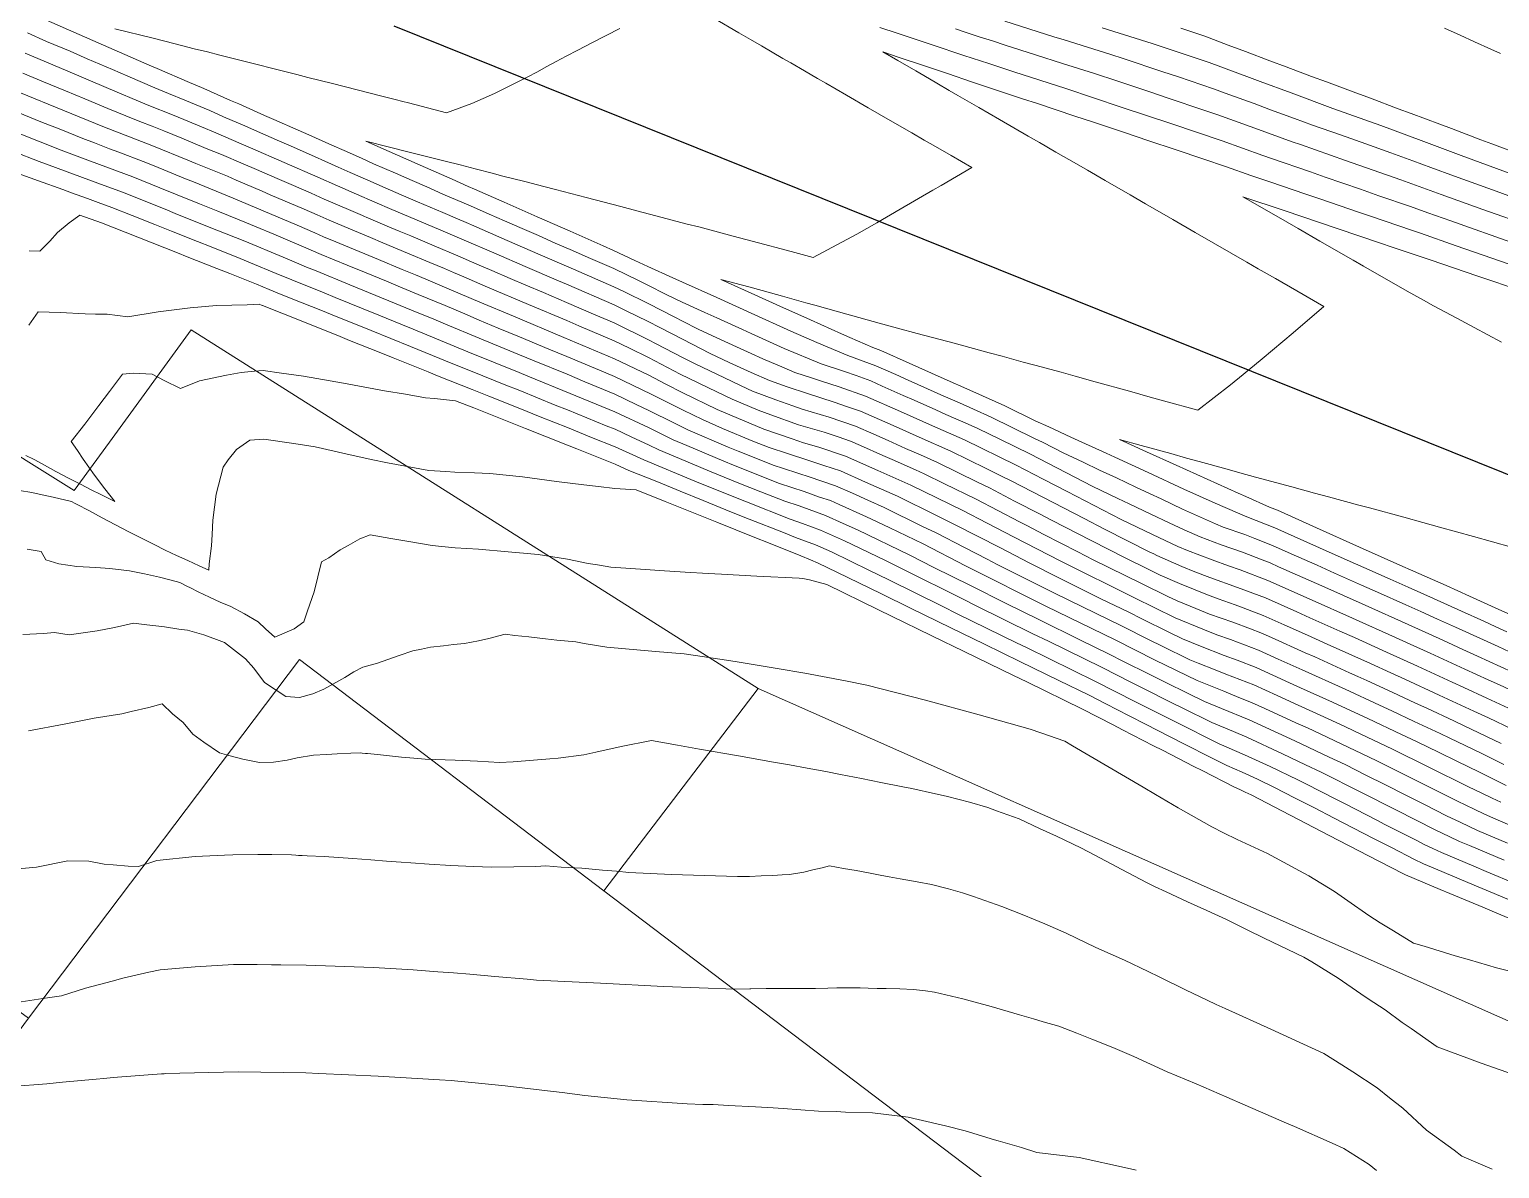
# Model space of a CAD drawing. Header units: inches. Extents: x 11351264 to 11356330, y 6702313 to 6706468.
# Drawn here: x 11353953.2 to 11354305.8, y 6705970.9 to 6706244.1 of the extents above; entities that cross this region are included whole.
import ezdxf

# ---------------------------------------------------------------- set-up
doc = ezdxf.new("R2010")
doc.units = ezdxf.units.IN
doc.header["$MEASUREMENT"] = 0
doc.layers.add('Shumate_Contours_clip1', color=7, linetype='Continuous', lineweight=0)
doc.layers.add('Shumate_Parcels_clip1', color=7, linetype='Continuous', lineweight=0)
doc.layers.add('Shumate_Streets_clip1', color=7, linetype='Continuous')

msp = doc.modelspace()

# ---------------------------------------------------------------- linework, layer by layer
at = {"layer": 'Shumate_Contours_clip1'}
for points, elevation in [([(11353953.37, 6706248.05), (11353962.63, 6706243.97), (11353972.27, 6706239.74), (11353981.93, 6706235.52), (11353983.85, 6706234.71), (11353991.6, 6706231.31), (11353992.97, 6706230.76), (11353995.06, 6706229.9), (11354001.48, 6706227.04), (11354003.44, 6706226.19), (11354009.57, 6706223.46), (11354011.82, 6706222.48), (11354017.67, 6706219.89), (11354020.2, 6706218.79), (11354025.76, 6706216.32), (11354028.68, 6706215.02), (11354032.87, 6706213.16), (11354035.78, 6706211.87), (11354041.02, 6706209.57), (11354045.04, 6706207.81), (11354048.53, 6706206.29), (11354052.39, 6706204.6), (11354058.97, 6706201.76), (11354063.45, 6706199.78), (11354067.13, 6706198.18), (11354071.38, 6706196.31), (11354075.29, 6706194.61), (11354079.31, 6706192.84), (11354083.46, 6706191.04), (11354087.24, 6706189.37), (11354093.36, 6706186.72), (11354099.46, 6706183.78), (11354101.56, 6706182.75), (11354105.91, 6706180.5), (11354109.79, 6706178.69), (11354115.18, 6706176.18), (11354118.04, 6706174.9), (11354124.22, 6706172.1), (11354126.29, 6706171.16), (11354134.19, 6706167.55), (11354143.13, 6706163.85), (11354148.66, 6706162.06), (11354151.45, 6706161.08), (11354154.96, 6706159.78), (11354157.73, 6706158.55), (11354162.76, 6706156.31), (11354165.36, 6706155.15), (11354170.56, 6706152.85), (11354173.01, 6706151.76), (11354178.37, 6706149.39), (11354180.66, 6706148.37), (11354186.07, 6706145.71), (11354193.09, 6706142.26), (11354204.1, 6706136.62), (11354208.07, 6706134.56), (11354214.22, 6706131.62), (11354216.91, 6706130.31), (11354222.17, 6706127.81), (11354226.52, 6706125.74), (11354230.11, 6706124.04), (11354233.98, 6706122.37), (11354239.01, 6706120.5), (11354244.1, 6706118.69), (11354248.85, 6706116.88), (11354250.78, 6706116.13), (11354252.79, 6706115.23), (11354263.14, 6706110.61), (11354273.51, 6706106), (11354283.86, 6706101.38), (11354292.17, 6706097.58), (11354296.97, 6706095.42), (11354300.5, 6706093.8), (11354308.88, 6706089.98)], 1398), ([(11354117.36, 6706246.73), (11354123.34, 6706243.26), (11354126.14, 6706241.63), (11354128.75, 6706240.12), (11354133.92, 6706237.12), (11354135.8, 6706236.04), (11354139.09, 6706234.13), (11354142.23, 6706232.31), (11354144.19, 6706231.18), (11354149.15, 6706228.3), (11354154.38, 6706225.28), (11354159.61, 6706222.26), (11354164.84, 6706219.24), (11354167.81, 6706217.53), (11354169.98, 6706216.27), (11354174.26, 6706213.8), (11354179.22, 6706210.94), (11354171.84, 6706206.61), (11354169.89, 6706205.48), (11354162.01, 6706200.93), (11354156.43, 6706197.72), (11354151.61, 6706195), (11354144.64, 6706191.2), (11354141.21, 6706189.37), (11354136.78, 6706190.55), (11354134.73, 6706191.1), (11354128.08, 6706192.88), (11354122.02, 6706194.5), (11354119.39, 6706195.2), (11354113.72, 6706196.69), (11354110.97, 6706197.4), (11354103.45, 6706199.39), (11354098.86, 6706200.59), (11354095.09, 6706201.59), (11354086.75, 6706203.77), (11354079.39, 6706205.67), (11354076.61, 6706206.39), (11354072.04, 6706207.57), (11354066.47, 6706208.99), (11354064.53, 6706209.5), (11354060.1, 6706210.64), (11354056.5, 6706211.57), (11354052.96, 6706212.47), (11354049.43, 6706213.37), (11354045.9, 6706214.26), (11354043.69, 6706214.82), (11354039.61, 6706215.85), (11354033.9, 6706217.29), (11354039.51, 6706214.8), (11354043.51, 6706213.02), (11354046.92, 6706211.51), (11354050.75, 6706209.82), (11354054.59, 6706208.12), (11354058.43, 6706206.42), (11354059.99, 6706205.75), (11354067.08, 6706202.62), (11354074.98, 6706199.13), (11354082.9, 6706195.65), (11354090.81, 6706192.17), (11354093.32, 6706191.08), (11354098.37, 6706188.64), (11354101.55, 6706187.23), (11354107.5, 6706184.47), (11354109.8, 6706183.45), (11354118.05, 6706179.77), (11354126.3, 6706176.03), (11354135.81, 6706171.73), (11354142.09, 6706168.97), (11354149.48, 6706165.86), (11354156.18, 6706163.41), (11354160.96, 6706161.28), (11354163.98, 6706159.94), (11354168.6, 6706157.88), (11354171.78, 6706156.47), (11354176.24, 6706154.49), (11354179.58, 6706153.01), (11354183.88, 6706151.09), (11354194.07, 6706146.09), (11354196.32, 6706144.99), (11354201.12, 6706142.52), (11354205.94, 6706140.26), (11354209.86, 6706138.38), (11354213.88, 6706136.54), (11354218.53, 6706134.33), (11354221.82, 6706132.79), (11354224.62, 6706131.49), (11354229.76, 6706129.02), (11354231.91, 6706128.05), (11354237.68, 6706125.54), (11354239.52, 6706124.75), (11354244.67, 6706122.92), (11354247.06, 6706122.01), (11354251.34, 6706120.34), (11354255.81, 6706118.34), (11354261.99, 6706115.58), (11354266.16, 6706113.72), (11354272.64, 6706110.84), (11354276.53, 6706109.11), (11354283.28, 6706106.09), (11354286.88, 6706104.48), (11354290.91, 6706102.67), (11354295.21, 6706100.7), (11354302.76, 6706097.29), (11354305.41, 6706096.08), (11354309.53, 6706094.21)], 1396), ([(11353952.8, 6706243.22), (11353957.37, 6706241.2), (11353962.97, 6706238.83), (11353967.08, 6706237.02), (11353973.14, 6706234.45), (11353976.81, 6706232.83), (11353983.31, 6706230.09), (11353986.56, 6706228.66), (11353990.47, 6706227.08), (11353996.48, 6706224.6), (11353999.78, 6706223.13), (11354004.86, 6706220.93), (11354007.89, 6706219.58), (11354013.23, 6706217.26), (11354015.99, 6706216.03), (11354021.6, 6706213.59), (11354024.1, 6706212.48), (11354027.26, 6706211.07), (11354030.17, 6706209.77), (11354034.36, 6706207.93), (11354038.53, 6706206.11), (11354042.41, 6706204.44), (11354046.3, 6706202.76), (11354052.34, 6706200.18), (11354055.85, 6706198.67), (11354057.96, 6706197.76), (11354059.83, 6706196.94), (11354067.77, 6706193.48), (11354075.72, 6706190.03), (11354083.67, 6706186.58), (11354093.39, 6706182.36), (11354095.74, 6706181.23), (11354101.6, 6706178.38), (11354107.99, 6706175.07), (11354109.81, 6706174.13), (11354113.61, 6706172.18), (11354118.04, 6706170.12), (11354122.78, 6706167.97), (11354126.29, 6706166.39), (11354129.14, 6706165.09), (11354134.19, 6706162.9), (11354136.8, 6706161.83), (11354141.05, 6706160.42), (11354143.19, 6706159.76), (11354147.43, 6706158.39), (11354153.74, 6706156.15), (11354162.13, 6706152.42), (11354169.78, 6706149.04), (11354177.43, 6706145.65), (11354189.87, 6706139.54), (11354196.3, 6706136.24), (11354202.09, 6706133.26), (11354215.06, 6706126.55), (11354222.51, 6706122.94), (11354228.64, 6706120.07), (11354230.94, 6706119.08), (11354236.83, 6706116.87), (11354240.78, 6706115.44), (11354243.53, 6706114.47), (11354250.21, 6706111.93), (11354260.85, 6706107.17), (11354270.49, 6706102.9), (11354280.84, 6706098.27), (11354284.3, 6706096.68), (11354289.14, 6706094.47), (11354291.19, 6706093.54), (11354297.45, 6706090.66), (11354302.99, 6706088.14), (11354305.76, 6706086.87), (11354312.4, 6706083.8)], 1400), ([(11354094.8, 6706244.26), (11354088.06, 6706240.83), (11354084.73, 6706239.09), (11354081.92, 6706237.62), (11354079.51, 6706236.34), (11354077.34, 6706235.18), (11354074.9, 6706233.82), (11354072.78, 6706232.67), (11354068.62, 6706230.6), (11354064.76, 6706228.67), (11354059.32, 6706226.3), (11354053.24, 6706224.07), (11354044.16, 6706226.44), (11354042.79, 6706226.79), (11354040.91, 6706227.27), (11354037.72, 6706228.08), (11354031.82, 6706229.58), (11354025.92, 6706231.07), (11354020.03, 6706232.57), (11354017.36, 6706233.24), (11354012.54, 6706234.46), (11354006.86, 6706235.89), (11354002.72, 6706236.93), (11353998.86, 6706237.91), (11353995.92, 6706238.65), (11353992.78, 6706239.44), (11353988.15, 6706240.61), (11353982.88, 6706241.93), (11353973.69, 6706244.24)], 1398), ([(11354311.19, 6706192.13), (11354304.9, 6706194.35), (11354298.55, 6706196.53), (11354294.04, 6706198.16), (11354288.53, 6706200.1), (11354284.43, 6706201.58), (11354276.82, 6706204.2), (11354272.45, 6706205.74), (11354263.96, 6706208.66), (11354260.46, 6706209.89), (11354251.08, 6706213.1), (11354248.98, 6706213.87), (11354239.27, 6706217.32), (11354227.14, 6706221.4), (11354215.01, 6706225.46), (11354201.76, 6706229.88), (11354189.3, 6706233.88), (11354183.32, 6706235.86), (11354177.33, 6706237.84), (11354169.73, 6706240.38), (11354163.45, 6706242.45), (11354161.33, 6706243.16), (11354157.16, 6706244.52)], 1396), ([(11354313.22, 6706196.86), (11354301.74, 6706200.91), (11354291.75, 6706204.52), (11354282.06, 6706208.01), (11354268.85, 6706212.64), (11354258.04, 6706216.43), (11354256.02, 6706217.13), (11354247.95, 6706220.05), (11354245.92, 6706220.77), (11354238.23, 6706223.57), (11354235.11, 6706224.62), (11354226.09, 6706227.66), (11354221.9, 6706229.06), (11354213.97, 6706231.71), (11354208.64, 6706233.48), (11354200.95, 6706235.9), (11354194.48, 6706237.98), (11354187.22, 6706240.28), (11354184.16, 6706241.29), (11354181.25, 6706242.24), (11354177.88, 6706243.36), (11354175.27, 6706244.21)], 1398), ([(11354309.51, 6706203.62), (11354304.91, 6706205.25), (11354298.95, 6706207.45), (11354294.94, 6706208.89), (11354289.31, 6706210.98), (11354284.98, 6706212.54), (11354279.66, 6706214.5), (11354273.69, 6706216.59), (11354267.63, 6706218.77), (11354260.92, 6706221.13), (11354256.63, 6706222.71), (11354250.87, 6706224.8), (11354246.91, 6706226.27), (11354240.82, 6706228.49), (11354237.18, 6706229.84), (11354228.79, 6706232.67), (11354225.04, 6706233.93), (11354215.54, 6706237.09), (11354212.58, 6706238.01), (11354201.32, 6706241.56), (11354198.87, 6706242.32), (11354187.15, 6706246.04)], 1400), ([(11354308.07, 6706209.58), (11354296.59, 6706213.85), (11354286.93, 6706217.43), (11354277.26, 6706221), (11354265.81, 6706225.11), (11354255.8, 6706228.82), (11354248.38, 6706231.57), (11354245.79, 6706232.53), (11354236.13, 6706236.12), (11354222.45, 6706240.71), (11354210.5, 6706244.43)], 1402), ([(11354311.22, 6706213.88), (11354303.9, 6706216.65), (11354301.31, 6706217.61), (11354294.21, 6706220.29), (11354291.4, 6706221.33), (11354284.53, 6706223.93), (11354281.48, 6706225.05), (11354274.84, 6706227.56), (11354270.66, 6706229.06), (11354264.3, 6706231.46), (11354260.68, 6706232.8), (11354254.56, 6706235.11), (11354250.7, 6706236.54), (11354244.82, 6706238.76), (11354240.72, 6706240.28), (11354235.08, 6706242.41), (11354229.35, 6706244.33)], 1404), ([(11354292.54, 6706244.33), (11354296.28, 6706242.66), (11354299.76, 6706241.09), (11354303.69, 6706239.34), (11354306, 6706238.28)], 1404), ([(11353952.23, 6706238.38), (11353962.41, 6706234.07), (11353971.68, 6706230.14), (11353981.5, 6706226), (11353987.98, 6706223.4), (11353994.47, 6706220.72), (11353997.9, 6706219.3), (11354004, 6706216.65), (11354006.27, 6706215.67), (11354014.32, 6706212.17), (11354022.43, 6706208.64), (11354027.09, 6706206.56), (11354031.65, 6706204.55), (11354036.05, 6706202.66), (11354040.17, 6706200.9), (11354045.69, 6706198.57), (11354048.88, 6706197.22), (11354051.32, 6706196.17), (11354056.95, 6706193.77), (11354065.12, 6706190.24), (11354072.12, 6706187.2), (11354080.09, 6706183.77), (11354082.01, 6706182.96), (11354093.42, 6706178.03), (11354096.14, 6706176.68), (11354101.63, 6706174.01), (11354104.38, 6706172.59), (11354109.84, 6706169.78), (11354116.51, 6706166.35), (11354120.99, 6706164.21), (11354126.28, 6706161.82), (11354130.73, 6706159.9), (11354134.97, 6706158.33), (11354139.81, 6706156.73), (11354146.2, 6706154.72), (11354149.43, 6706153.58), (11354152.53, 6706152.55), (11354160.33, 6706149.08), (11354166.56, 6706146.32), (11354174.21, 6706142.94), (11354182.66, 6706138.77), (11354186.64, 6706136.82), (11354188.5, 6706135.87), (11354198.86, 6706130.53), (11354206.14, 6706126.76), (11354211.06, 6706124.23), (11354221.89, 6706118.73), (11354222.83, 6706118.28), (11354223.61, 6706117.91), (11354229.59, 6706115.3), (11354232.71, 6706113.99), (11354236.26, 6706112.66), (11354242.96, 6706110.24), (11354249.65, 6706107.75), (11354257.11, 6706104.42), (11354260.29, 6706102.98), (11354267.47, 6706099.79), (11354270.94, 6706098.23), (11354277.81, 6706095.16), (11354286.11, 6706091.35), (11354294.4, 6706087.53), (11354297.19, 6706086.26), (11354302.7, 6706083.72), (11354308.93, 6706080.85)], 1402), ([(11354308.03, 6706187.8), (11354295.35, 6706192.15), (11354286.8, 6706195.17), (11354284.87, 6706195.82), (11354274.83, 6706199.28), (11354271.97, 6706200.24), (11354262.87, 6706203.37), (11354259.05, 6706204.65), (11354250.91, 6706207.45), (11354246.12, 6706209.06), (11354240.31, 6706211.11), (11354234.64, 6706213.01), (11354228.18, 6706215.18), (11354221.42, 6706217.45), (11354216.05, 6706219.24), (11354208.18, 6706221.88), (11354203.92, 6706223.29), (11354194.93, 6706226.3), (11354191.38, 6706227.44), (11354185.39, 6706229.44), (11354179.41, 6706231.45), (11354173.42, 6706233.46), (11354167.87, 6706235.32), (11354161.78, 6706237.37), (11354157.89, 6706238.68), (11354161.48, 6706236.6), (11354165.78, 6706234.1), (11354167.67, 6706233), (11354170.86, 6706231.15), (11354173.82, 6706229.43), (11354175.87, 6706228.24), (11354180.88, 6706225.34), (11354185.89, 6706222.43), (11354192.76, 6706218.47), (11354195.41, 6706216.94), (11354199.38, 6706214.65), (11354204.29, 6706211.81), (11354206.93, 6706210.28), (11354211.2, 6706207.81), (11354217.17, 6706204.37), (11354220.85, 6706202.24), (11354227.41, 6706198.45), (11354232.81, 6706195.34), (11354237.68, 6706192.54), (11354245.18, 6706188.23), (11354247.86, 6706186.69), (11354252.01, 6706184.3), (11354257.12, 6706181.36), (11354263.64, 6706177.62), (11354256.26, 6706171.34), (11354248.84, 6706165.07), (11354244.32, 6706161.33), (11354241.24, 6706158.87), (11354233.38, 6706152.77), (11354225.19, 6706155.03), (11354222.01, 6706155.91), (11354217, 6706157.29), (11354208.81, 6706159.56), (11354203.99, 6706160.9), (11354200.6, 6706161.84), (11354194.3, 6706163.56), (11354191.54, 6706164.31), (11354186.52, 6706165.68), (11354183.41, 6706166.52), (11354175.01, 6706168.8), (11354166.15, 6706171.15), (11354161.41, 6706172.43), (11354157, 6706173.61), (11354149.28, 6706175.76), (11354141.56, 6706177.92), (11354139.38, 6706178.54), (11354133.84, 6706180.1), (11354128.93, 6706181.49), (11354125.76, 6706182.34), (11354119.06, 6706184.07), (11354126.3, 6706180.84), (11354133.16, 6706177.74), (11354140.54, 6706174.4), (11354147.96, 6706171.07), (11354150, 6706170.21), (11354155.45, 6706167.76), (11354157.4, 6706167.04), (11354164.2, 6706164.01), (11354171.84, 6706160.61), (11354179.47, 6706157.21), (11354187.11, 6706153.82), (11354194.37, 6706150.25), (11354197.67, 6706148.77), (11354202.95, 6706146.29), (11354205.61, 6706145.1), (11354211.46, 6706142.42), (11354213.54, 6706141.48), (11354221.47, 6706137.81), (11354230.07, 6706133.83), (11354237.54, 6706130.47), (11354242.91, 6706128.15), (11354245.16, 6706127.17), (11354251.91, 6706124.54), (11354258.84, 6706121.45), (11354262.55, 6706119.79), (11354269.19, 6706116.83), (11354273.2, 6706115.05), (11354279.55, 6706112.21), (11354283.85, 6706110.29), (11354289.9, 6706107.59), (11354296.67, 6706104.54), (11354301.96, 6706102.14), (11354304.9, 6706100.82), (11354307.53, 6706099.63)], 1394), ([(11353951.67, 6706233.61), (11353956.61, 6706231.51), (11353961.86, 6706229.37), (11353966.49, 6706227.4), (11353972.04, 6706225.14), (11353976.38, 6706223.31), (11353979.71, 6706222.02), (11353982.64, 6706220.84), (11353985.49, 6706219.72), (11353989.8, 6706217.97), (11353995.65, 6706215.55), (11353999.31, 6706214.07), (11354004.51, 6706211.81), (11354007.66, 6706210.47), (11354012.64, 6706208.3), (11354016.02, 6706206.86), (11354020.77, 6706204.8), (11354023.94, 6706203.4), (11354027.1, 6706202), (11354030.28, 6706200.62), (11354033.11, 6706199.41), (11354033.57, 6706199.22), (11354033.99, 6706199.03), (11354039.04, 6706196.92), (11354041.93, 6706195.71), (11354044.67, 6706194.55), (11354050.31, 6706192.17), (11354055.94, 6706189.78), (11354060.52, 6706187.8), (11354064.11, 6706186.27), (11354068.5, 6706184.37), (11354072.29, 6706182.76), (11354076.49, 6706180.95), (11354082.04, 6706178.62), (11354088.53, 6706175.8), (11354093.46, 6706173.72), (11354101.67, 6706169.66), (11354103.54, 6706168.68), (11354109.87, 6706165.43), (11354112.91, 6706163.87), (11354118.08, 6706161.37), (11354125.39, 6706157.88), (11354126.61, 6706157.36), (11354132.25, 6706155.24), (11354136.3, 6706153.78), (11354138.57, 6706153.03), (11354144.97, 6706151.08), (11354151.32, 6706148.95), (11354155.7, 6706147), (11354159.12, 6706145.48), (11354163.35, 6706143.61), (11354166.93, 6706142.03), (11354171, 6706140.23), (11354180.61, 6706135.49), (11354183.43, 6706134.11), (11354189.48, 6706130.97), (11354195.62, 6706127.8), (11354198.36, 6706126.38), (11354207.84, 6706121.51), (11354216.17, 6706117.28), (11354221.5, 6706114.64), (11354224.41, 6706113.21), (11354229.04, 6706111.19), (11354235.69, 6706108.45), (11354238.27, 6706107.52), (11354242.4, 6706106.07), (11354244.31, 6706105.34), (11354249.08, 6706103.57), (11354254.11, 6706101.33), (11354259.73, 6706098.79), (11354264.45, 6706096.69), (11354270.37, 6706094.03), (11354274.79, 6706092.05), (11354279.67, 6706089.81), (11354283.07, 6706088.23), (11354291.27, 6706084.44), (11354299.63, 6706080.57), (11354303.12, 6706078.97), (11354308.75, 6706076.27)], 1404), ([(11353951.11, 6706228.83), (11353961.29, 6706224.67), (11353971.26, 6706220.62), (11353977.2, 6706218.31), (11353983, 6706216.05), (11353991.21, 6706212.71), (11353993.18, 6706211.9), (11354000.72, 6706208.84), (11354002.83, 6706207.92), (11354009.06, 6706205.27), (11354010.96, 6706204.44), (11354019.1, 6706200.96), (11354022.27, 6706199.57), (11354025.13, 6706198.31), (11354030.2, 6706196.14), (11354035, 6706194.15), (11354038.01, 6706192.89), (11354043.87, 6706190.44), (11354049.29, 6706188.17), (11354052.74, 6706186.72), (11354054.93, 6706185.79), (11354056.88, 6706184.94), (11354063.11, 6706182.3), (11354072.89, 6706178.13), (11354082.07, 6706174.27), (11354084.97, 6706173.01), (11354093.49, 6706169.42), (11354097.14, 6706167.61), (11354101.7, 6706165.4), (11354109.31, 6706161.41), (11354118.11, 6706157.13), (11354121.76, 6706155.39), (11354127.96, 6706152.77), (11354131.03, 6706151.62), (11354137.63, 6706149.26), (11354143.77, 6706147.49), (11354147.13, 6706146.35), (11354150.11, 6706145.35), (11354152.49, 6706144.3), (11354157.91, 6706141.89), (11354160.14, 6706140.9), (11354165.72, 6706138.43), (11354167.79, 6706137.52), (11354172.67, 6706135.11), (11354180.23, 6706131.41), (11354190.61, 6706126.01), (11354192.41, 6706125.09), (11354196.45, 6706122.99), (11354204.61, 6706118.79), (11354208.32, 6706116.9), (11354219.88, 6706111.18), (11354226.2, 6706108.08), (11354228.49, 6706107.08), (11354232.92, 6706105.22), (11354236.24, 6706103.88), (11354241.84, 6706101.92), (11354246.06, 6706100.3), (11354248.52, 6706099.39), (11354251.1, 6706098.24), (11354259.16, 6706094.6), (11354261.43, 6706093.59), (11354269.8, 6706089.82), (11354271.76, 6706088.94), (11354273.93, 6706087.95), (11354280.04, 6706085.11), (11354285.64, 6706082.52), (11354288.31, 6706081.28), (11354294.8, 6706078.25), (11354297.31, 6706077.09), (11354306.16, 6706072.84)], 1406), ([(11353950.56, 6706224.13), (11353956.01, 6706221.9), (11353960.76, 6706220.04), (11353966.06, 6706217.88), (11353968.87, 6706216.83), (11353972.41, 6706215.46), (11353974.69, 6706214.61), (11353980.51, 6706212.37), (11353983.12, 6706211.33), (11353990.7, 6706208.24), (11353992.62, 6706207.48), (11354002.12, 6706203.62), (11354009.29, 6706200.57), (11354017.43, 6706197.12), (11354021.65, 6706195.28), (11354023.79, 6706194.36), (11354026.71, 6706193.12), (11354036.94, 6706188.88), (11354042.64, 6706186.52), (11354045.79, 6706185.21), (11354048.28, 6706184.17), (11354053.92, 6706181.81), (11354061.25, 6706178.69), (11354069.28, 6706175.3), (11354081.41, 6706170.22), (11354093.53, 6706165.11), (11354101.73, 6706161.14), (11354105.81, 6706159), (11354109.94, 6706156.95), (11354118.13, 6706152.89), (11354129.31, 6706148.18), (11354136.16, 6706145.86), (11354138.89, 6706144.97), (11354142.57, 6706143.91), (11354148.9, 6706141.76), (11354156.71, 6706138.29), (11354164.58, 6706134.81), (11354177.03, 6706128.71), (11354182.92, 6706125.65), (11354189.24, 6706122.42), (11354200.53, 6706116.53), (11354218.26, 6706107.73), (11354228, 6706102.95), (11354234.59, 6706100.24), (11354237.97, 6706098.92), (11354241.28, 6706097.77), (11354247.96, 6706095.21), (11354252.64, 6706093.1), (11354258.42, 6706090.49), (11354268.74, 6706085.84), (11354277.01, 6706082), (11354279.9, 6706080.66), (11354285.27, 6706078.15), (11354291.55, 6706075.22), (11354293.86, 6706074.08), (11354301.34, 6706070.49), (11354303.56, 6706069.39), (11354306.76, 6706067.83)], 1408), ([(11353950, 6706219.42), (11353960.86, 6706215.15), (11353967.26, 6706212.75), (11353972.18, 6706210.9), (11353978.02, 6706208.69), (11353984.52, 6706206.09), (11353988.23, 6706204.59), (11353994.01, 6706202.27), (11353998.43, 6706200.48), (11354003.51, 6706198.44), (11354007.61, 6706196.7), (11354011.83, 6706194.94), (11354015.76, 6706193.27), (11354018.95, 6706191.91), (11354023.22, 6706190.09), (11354029.44, 6706187.53), (11354033.56, 6706185.82), (11354038.86, 6706183.66), (11354041.62, 6706182.51), (11354046.47, 6706180.5), (11354052.91, 6706177.83), (11354057.61, 6706175.83), (11354061.1, 6706174.38), (11354065.65, 6706172.45), (11354070.72, 6706170.39), (11354077.82, 6706167.41), (11354082.14, 6706165.65), (11354089.97, 6706162.34), (11354093.56, 6706160.87), (11354102.31, 6706156.59), (11354109.97, 6706152.8), (11354114.63, 6706150.49), (11354119.47, 6706148.4), (11354126.74, 6706145.32), (11354130.59, 6706143.81), (11354134.98, 6706142.36), (11354140.15, 6706140.68), (11354143.76, 6706139.51), (11354147.71, 6706138.19), (11354153.74, 6706135.51), (11354161.39, 6706132.12), (11354170.77, 6706127.51), (11354175.24, 6706125.28), (11354186.07, 6706119.75), (11354192.93, 6706116.17), (11354200.12, 6706112.55), (11354210.33, 6706107.48), (11354216.69, 6706104.38), (11354220.15, 6706102.63), (11354226.32, 6706099.6), (11354229.74, 6706097.94), (11354234.04, 6706096.17), (11354239.7, 6706093.97), (11354242.86, 6706092.8), (11354247.39, 6706091.04), (11354255.43, 6706087.42), (11354258.03, 6706086.22), (11354265.73, 6706082.75), (11354274.15, 6706078.8), (11354282.24, 6706075.03), (11354285.81, 6706073.36), (11354291.27, 6706070.66), (11354295.54, 6706068.61), (11354300.94, 6706065.93), (11354304.14, 6706064.37), (11354307.35, 6706062.81)], 1410), ([(11353949.46, 6706214.79), (11353955.6, 6706212.38), (11353957.95, 6706211.54), (11353963.82, 6706209.38), (11353969.68, 6706207.2), (11353975.53, 6706205.02), (11353985.75, 6706200.93), (11353988.17, 6706199.96), (11353995.97, 6706196.84), (11354004.9, 6706193.27), (11354014.1, 6706189.42), (11354017.28, 6706188.07), (11354019.71, 6706187.05), (11354021.96, 6706186.14), (11354030.09, 6706182.8), (11354040.78, 6706178.43), (11354046.25, 6706176.18), (11354049.62, 6706174.8), (11354051.9, 6706173.85), (11354053.96, 6706172.97), (11354060.1, 6706170.43), (11354062.03, 6706169.61), (11354070.76, 6706166.06), (11354074.24, 6706164.6), (11354082.17, 6706161.36), (11354086.42, 6706159.56), (11354093.59, 6706156.63), (11354098.72, 6706154.13), (11354101.8, 6706152.7), (11354107.76, 6706149.75), (11354111.13, 6706148.08), (11354120.78, 6706143.93), (11354123.21, 6706142.9), (11354131.85, 6706139.5), (11354133.81, 6706138.85), (11354137.7, 6706137.59), (11354140.18, 6706136.79), (11354146.51, 6706134.63), (11354150.57, 6706132.83), (11354154.31, 6706131.16), (11354158.21, 6706129.43), (11354167.42, 6706124.9), (11354170.66, 6706123.34), (11354177.46, 6706119.85), (11354182.9, 6706117.07), (11354185.33, 6706115.8), (11354198.54, 6706109.16), (11354202.65, 6706107.12), (11354215.12, 6706101.02), (11354221.9, 6706097.61), (11354224.73, 6706096.22), (11354231.49, 6706092.93), (11354233.49, 6706092.11), (11354237.56, 6706090.52), (11354240.16, 6706089.48), (11354246.83, 6706086.87), (11354252.43, 6706084.34), (11354257.47, 6706082.02), (11354262.72, 6706079.65), (11354268.47, 6706076.96), (11354270.96, 6706075.78), (11354277.08, 6706072.9), (11354280.07, 6706071.5), (11354288.68, 6706067.23), (11354298.32, 6706062.47), (11354301.53, 6706060.91), (11354303.95, 6706059.73), (11354306.08, 6706058.75)], 1412), ([(11353950.33, 6706209.61), (11353955.41, 6706207.79), (11353961.29, 6706205.65), (11353963.29, 6706204.9), (11353967.17, 6706203.5), (11353969.75, 6706202.53), (11353973.04, 6706201.34), (11353977.84, 6706199.45), (11353983.28, 6706197.28), (11353987.32, 6706195.69), (11353993.51, 6706193.21), (11353996.79, 6706191.91), (11354003.74, 6706189.13), (11354006.28, 6706188.13), (11354012.42, 6706185.57), (11354016.19, 6706183.99), (11354023.9, 6706180.88), (11354026.59, 6706179.77), (11354033.29, 6706177.07), (11354036.99, 6706175.55), (11354042.68, 6706173.25), (11354045.24, 6706172.2), (11354050.89, 6706169.87), (11354058.39, 6706166.76), (11354070.65, 6706161.79), (11354072.72, 6706160.94), (11354082.88, 6706156.78), (11354093.62, 6706152.38), (11354101.83, 6706148.55), (11354107.63, 6706145.68), (11354110.9, 6706144.31), (11354119.72, 6706140.5), (11354122.07, 6706139.55), (11354133.11, 6706135.2), (11354139, 6706133.3), (11354142.71, 6706131.94), (11354145.31, 6706131.07), (11354147.39, 6706130.15), (11354153.11, 6706127.59), (11354155.02, 6706126.75), (11354159.54, 6706124.53), (11354167.52, 6706120.69), (11354177.73, 6706115.44), (11354180.45, 6706114.08), (11354195.01, 6706106.75), (11354196.96, 6706105.79), (11354213.55, 6706097.68), (11354223.15, 6706092.84), (11354233.24, 6706087.91), (11354239.61, 6706085.37), (11354243.23, 6706083.87), (11354246.27, 6706082.69), (11354249.44, 6706081.26), (11354256.9, 6706077.82), (11354259.71, 6706076.56), (11354262.78, 6706075.12), (11354267.95, 6706072.69), (11354274.37, 6706069.65), (11354276.47, 6706068.59), (11354283.98, 6706064.87), (11354286.08, 6706063.79), (11354293.58, 6706060.08), (11354295.7, 6706059), (11354297.64, 6706058.06), (11354299.65, 6706057.09), (11354302.13, 6706055.91), (11354304.84, 6706054.69), (11354316.85, 6706049.6)], 1414), ([(11354312.24, 6706180.93), (11354304.84, 6706183.43), (11354300.33, 6706184.98), (11354292.13, 6706187.75), (11354289.15, 6706188.8), (11354280.03, 6706191.87), (11354277.2, 6706192.85), (11354267.08, 6706196.26), (11354254.12, 6706200.63), (11354244.22, 6706203.96), (11354252.19, 6706199.36), (11354257.46, 6706196.32), (11354262.65, 6706193.32), (11354270.62, 6706188.73), (11354273.12, 6706187.29), (11354283.61, 6706181.27), (11354287.49, 6706179.15), (11354289.96, 6706177.81), (11354295.51, 6706174.8), (11354299.64, 6706172.6), (11354306.23, 6706169.08)], 1392), ([(11353953.18, 6706190.99), (11353955.77, 6706190.92), (11353958.13, 6706193.33), (11353959.94, 6706195.37), (11353962.73, 6706197.72), (11353965.32, 6706199.56), (11353970.55, 6706197.67), (11353979.24, 6706194.25), (11353988.71, 6706190.51), (11353991.05, 6706189.57), (11353998.18, 6706186.76), (11354001.29, 6706185.51), (11354007.65, 6706183), (11354010.75, 6706181.71), (11354012.65, 6706180.92), (11354016.44, 6706179.42), (11354023.09, 6706176.73), (11354025.82, 6706175.65), (11354035.2, 6706171.86), (11354044.59, 6706168.07), (11354049.89, 6706165.91), (11354054.74, 6706163.9), (11354059.4, 6706162.06), (11354067.04, 6706158.95), (11354070.82, 6706157.46), (11354079.31, 6706153.99), (11354082.24, 6706152.83), (11354091.57, 6706149.01), (11354093.66, 6706148.18), (11354097.57, 6706146.38), (11354101.86, 6706144.39), (11354104.13, 6706143.27), (11354112.19, 6706139.9), (11354116.28, 6706138.14), (11354123.32, 6706135.27), (11354128.66, 6706133.16), (11354134.37, 6706130.93), (11354137.83, 6706129.81), (11354144.12, 6706127.51), (11354148.35, 6706125.62), (11354151.84, 6706124.06), (11354164.37, 6706118.03), (11354170.13, 6706115.08), (11354178.87, 6706110.71), (11354187.46, 6706106.39), (11354195.41, 6706102.48), (11354205.15, 6706097.72), (11354212, 6706094.36), (11354215.74, 6706092.46), (11354221.6, 6706089.52), (11354225.4, 6706087.59), (11354231.23, 6706084.75), (11354235, 6706082.88), (11354239.05, 6706081.26), (11354245.71, 6706078.52), (11354256.7, 6706073.46), (11354264.94, 6706069.59), (11354268.7, 6706067.81), (11354273.89, 6706065.17), (11354278.26, 6706063.01), (11354283.48, 6706060.35), (11354287.8, 6706058.2), (11354293.07, 6706055.52), (11354296.29, 6706053.98), (11354300.5, 6706052.02), (11354307.69, 6706048.98)], 1416), ([(11353953.09, 6706173.18), (11353955.35, 6706176.37), (11353960.62, 6706176.16), (11353966.62, 6706175.87), (11353969.09, 6706175.81), (11353971.91, 6706175.77), (11353976.8, 6706175.17), (11353984.14, 6706176.37), (11353991.8, 6706177.33), (11353998.12, 6706177.84), (11354005.47, 6706178.03), (11354008.33, 6706178.15), (11354009.03, 6706177.87), (11354009.08, 6706177.85), (11354009.1, 6706177.84), (11354018.38, 6706174.16), (11354027.74, 6706170.43), (11354030.02, 6706169.51), (11354037.11, 6706166.69), (11354040.47, 6706165.33), (11354046.48, 6706162.93), (11354048.88, 6706161.95), (11354051.08, 6706161.04), (11354059.44, 6706157.75), (11354063.43, 6706156.12), (11354070.85, 6706153.19), (11354075.74, 6706151.19), (11354082.27, 6706148.61), (11354088.04, 6706146.25), (11354093.69, 6706144.01), (11354100.59, 6706140.83), (11354112.82, 6706135.76), (11354119.32, 6706133.13), (11354125.16, 6706130.76), (11354135.62, 6706126.66), (11354138.6, 6706125.61), (11354142.93, 6706123.98), (11354148.7, 6706121.41), (11354158.48, 6706116.7), (11354162.52, 6706114.71), (11354177.3, 6706107.34), (11354179.9, 6706106.03), (11354193.86, 6706099.17), (11354197.57, 6706097.36), (11354210.45, 6706091.05), (11354217.48, 6706087.47), (11354220.04, 6706086.19), (11354227.14, 6706082.59), (11354229.65, 6706081.37), (11354236.76, 6706077.84), (11354241.96, 6706075.72), (11354245.15, 6706074.34), (11354253.71, 6706070.39), (11354259.24, 6706067.75), (11354263.02, 6706065.97), (11354272.53, 6706061.16), (11354280.87, 6706056.9), (11354290.45, 6706052.05), (11354293.67, 6706050.51), (11354296.16, 6706049.35), (11354298.52, 6706048.36), (11354306.84, 6706044.85)], 1418), ([(11353952.38, 6706141.93), (11353954.37, 6706140.9), (11353956.32, 6706139.88), (11353959.58, 6706138.07), (11353962.78, 6706136.35), (11353965.45, 6706134.99), (11353968.19, 6706133.61), (11353970.2, 6706132.6), (11353973.71, 6706130.85), (11353971.3, 6706133.89), (11353968.85, 6706137.21), (11353966.14, 6706141), (11353964.77, 6706143.09), (11353963.24, 6706145.22), (11353966.49, 6706149.45), (11353969.9, 6706153.86), (11353972.44, 6706157.22), (11353975.59, 6706161.4), (11353978.2, 6706161.63), (11353982.71, 6706161.38), (11353985.56, 6706159.85), (11353989.49, 6706157.96), (11353994, 6706159.82), (11354000.47, 6706161.13), (11354004, 6706161.78), (11354007.23, 6706162.11), (11354009.26, 6706162.31), (11354013.72, 6706161.66), (11354018.96, 6706160.9), (11354028.58, 6706159.22), (11354038.38, 6706157.38), (11354043.42, 6706156.61), (11354048.19, 6706155.72), (11354050.35, 6706155.56), (11354055.41, 6706155.03), (11354059.81, 6706153.29), (11354072.18, 6706148.4), (11354082.3, 6706144.39), (11354084.52, 6706143.48), (11354093.72, 6706139.83), (11354096.96, 6706138.34), (11354103.67, 6706135.65), (11354109.26, 6706133.31), (11354114.78, 6706131.09), (11354121.62, 6706128.32), (11354125.86, 6706126.61), (11354134.09, 6706123.41), (11354136.91, 6706122.27), (11354141.75, 6706120.45), (11354145.55, 6706118.76), (11354154.72, 6706114.34), (11354159.17, 6706112.18), (11354172.25, 6706105.66), (11354175.72, 6706103.97), (11354189.95, 6706096.99), (11354192.3, 6706095.84), (11354208.9, 6706087.74), (11354218.48, 6706082.86), (11354228.07, 6706078), (11354238.53, 6706072.76), (11354244.58, 6706070.15), (11354250.73, 6706067.32), (11354257.38, 6706064.15), (11354259.17, 6706063.22), (11354266.85, 6706059.32), (11354268.73, 6706058.34), (11354276.3, 6706054.48), (11354278.27, 6706053.45), (11354285.76, 6706049.64), (11354287.82, 6706048.57), (11354289.73, 6706047.67), (11354291.83, 6706046.68), (11354299.6, 6706043.42), (11354302.51, 6706042.18), (11354309.83, 6706039.12)], 1420), ([(11353950.86, 6706133.5), (11353953.78, 6706133.04), (11353956.33, 6706132.5), (11353958.91, 6706131.9), (11353963.36, 6706130.88), (11353964.22, 6706130.41), (11353964.4, 6706130.32), (11353964.69, 6706130.17), (11353967.45, 6706128.68), (11353970.67, 6706126.96), (11353973.89, 6706125.27), (11353977.11, 6706123.58), (11353978.51, 6706122.88), (11353980.25, 6706122.01), (11353983.15, 6706120.54), (11353985.82, 6706119.21), (11353988.53, 6706117.94), (11353991.23, 6706116.69), (11353993.91, 6706115.46), (11353996.23, 6706114.43), (11353996.36, 6706115.93), (11353996.93, 6706120.23), (11353997.08, 6706122.93), (11353997.23, 6706126.37), (11353998.03, 6706132.64), (11353999.69, 6706139.13), (11354000.87, 6706140.88), (11354002.89, 6706143.37), (11354006.13, 6706145.59), (11354009.47, 6706145.8), (11354016.68, 6706144.77), (11354019.23, 6706144.41), (11354021.74, 6706143.96), (11354029.15, 6706142.32), (11354035.21, 6706140.97), (11354039.08, 6706140.14), (11354043.45, 6706139.33), (11354048.99, 6706138.27), (11354053.1, 6706138.03), (11354055.24, 6706137.92), (11354059.96, 6706137.71), (11354063.64, 6706137.59), (11354071.47, 6706136.81), (11354079.59, 6706135.65), (11354086.22, 6706134.83), (11354089.67, 6706134.48), (11354093.64, 6706133.98), (11354098.73, 6706133.68), (11354105.7, 6706130.87), (11354116.07, 6706126.69), (11354118.06, 6706125.88), (11354127.15, 6706122.21), (11354130.47, 6706120.92), (11354138.22, 6706117.81), (11354140.56, 6706116.92), (11354142.41, 6706116.1), (11354146.85, 6706113.96), (11354157.57, 6706108.76), (11354164.52, 6706105.29), (11354174.15, 6706100.61), (11354182.28, 6706096.62), (11354190.74, 6706092.5), (11354200.05, 6706087.96), (11354207.34, 6706084.41), (11354211.32, 6706082.35), (11354216.91, 6706079.5), (11354221.01, 6706077.39), (11354226.48, 6706074.61), (11354230.69, 6706072.44), (11354236.08, 6706069.76), (11354240.35, 6706067.55), (11354244.02, 6706065.97), (11354247.74, 6706064.25), (11354251.77, 6706062.33), (11354256.6, 6706059.82), (11354261.2, 6706057.48), (11354266.14, 6706054.92), (11354270.61, 6706052.63), (11354275.66, 6706050.01), (11354280.03, 6706047.79), (11354285.19, 6706045.1), (11354287.5, 6706044.01), (11354290.43, 6706042.78), (11354298.19, 6706039.52), (11354300.67, 6706038.49), (11354308.89, 6706035.04)], 1422), ([(11354308.62, 6706119.93), (11354299.54, 6706122.46), (11354291.39, 6706124.73), (11354287.38, 6706125.84), (11354282.79, 6706127.11), (11354274.59, 6706129.33), (11354272.01, 6706130.02), (11354264.76, 6706131.97), (11354261.37, 6706132.87), (11354255.95, 6706134.35), (11354247.25, 6706136.72), (11354243.51, 6706137.76), (11354240.47, 6706138.6), (11354233.7, 6706140.47), (11354230.72, 6706141.29), (11354226.93, 6706142.34), (11354221.88, 6706143.73), (11354219.8, 6706144.3), (11354214.59, 6706145.74), (11354221.12, 6706142.78), (11354228.18, 6706139.59), (11354235.62, 6706136.21), (11354243.07, 6706132.84), (11354244.91, 6706132.05), (11354250.57, 6706129.49), (11354252.48, 6706128.75), (11354261.86, 6706124.56), (11354272.21, 6706119.94), (11354282.57, 6706115.32), (11354284.41, 6706114.5), (11354292.93, 6706110.7), (11354298.52, 6706108.17), (11354305.59, 6706105.01), (11354310.9, 6706102.62)], 1392), ([(11353952.68, 6706119.42), (11353956.08, 6706118.86), (11353957.2, 6706116.9), (11353960.33, 6706115.95), (11353964.62, 6706115.28), (11353969.19, 6706115.06), (11353972.52, 6706114.77), (11353977.21, 6706114.21), (11353980.82, 6706113.49), (11353984.42, 6706112.7), (11353987.2, 6706111.98), (11353989.27, 6706111.45), (11353991.02, 6706110.55), (11353991.88, 6706110.14), (11353993.74, 6706109.2), (11353996.39, 6706107.95), (11353999.01, 6706106.75), (11354001.54, 6706105.7), (11354004.83, 6706103.97), (11354008.12, 6706102.05), (11354009.86, 6706100.36), (11354012.08, 6706098.31), (11354016.76, 6706100.3), (11354019.05, 6706101.99), (11354019.92, 6706104.62), (11354021.48, 6706109.18), (11354023.26, 6706116.37), (11354025, 6706117.37), (11354027.78, 6706119.26), (11354029.69, 6706120.33), (11354032.45, 6706121.89), (11354034.94, 6706122.88), (11354039.92, 6706122.03), (11354044.72, 6706121.18), (11354049.83, 6706120.3), (11354052.14, 6706120.06), (11354055.32, 6706119.78), (11354060.96, 6706119.46), (11354068, 6706118.82), (11354072.63, 6706118.42), (11354075.24, 6706118.16), (11354082.27, 6706117.05), (11354087.24, 6706116.03), (11354089.42, 6706115.67), (11354092.66, 6706115.14), (11354100.97, 6706114.57), (11354104.34, 6706114.3), (11354110.44, 6706113.94), (11354116.02, 6706113.6), (11354119.22, 6706113.44), (11354127.7, 6706112.96), (11354137.79, 6706112.52), (11354138.7, 6706112.38), (11354140.27, 6706112.12), (11354144.43, 6706110.94), (11354156.8, 6706104.92), (11354172.57, 6706097.25), (11354174.6, 6706096.26), (11354189.18, 6706089.16), (11354192.4, 6706087.59), (11354205.78, 6706081.07), (11354213.08, 6706077.3), (11354215.34, 6706076.15), (11354222.78, 6706072.3), (11354224.9, 6706071.23), (11354232.48, 6706067.31), (11354234.47, 6706066.33), (11354242.17, 6706062.34), (11354243.45, 6706061.78), (11354244.75, 6706061.18), (11354246.16, 6706060.51), (11354255.55, 6706055.65), (11354264.92, 6706050.79), (11354274.3, 6706045.93), (11354282.57, 6706041.63), (11354283.17, 6706041.34), (11354291.51, 6706037.85), (11354293.87, 6706036.86), (11354301.74, 6706033.57), (11354304.57, 6706032.38), (11354311.97, 6706029.28)], 1424), ([(11353951.64, 6706099), (11353956.65, 6706099.22), (11353959.26, 6706099.48), (11353962.74, 6706098.92), (11353966.11, 6706099.41), (11353969.49, 6706099.86), (11353973.66, 6706100.68), (11353978.16, 6706101.69), (11353981.37, 6706101.3), (11353983.54, 6706101.03), (11353985.59, 6706100.79), (11353989.07, 6706100.28), (11353991.17, 6706099.99), (11353995.09, 6706098.88), (11353998.06, 6706097.8), (11354000.02, 6706097.09), (11354005.09, 6706093.15), (11354007.03, 6706090.9), (11354009.61, 6706087.47), (11354014.75, 6706084.12), (11354017.98, 6706083.86), (11354021.17, 6706084.76), (11354023.86, 6706085.86), (11354028.88, 6706088.7), (11354031.01, 6706090.02), (11354033.21, 6706091.15), (11354036.72, 6706092.13), (11354041.88, 6706093.96), (11354045.18, 6706095.05), (11354047.25, 6706095.43), (11354049.41, 6706095.95), (11354052.52, 6706096.23), (11354054.9, 6706096.6), (11354057.58, 6706096.85), (11354060.89, 6706097.49), (11354063.44, 6706098.02), (11354067.3, 6706099.04), (11354069.67, 6706098.75), (11354073, 6706098.4), (11354076.97, 6706097.95), (11354079.74, 6706097.65), (11354084.25, 6706097.19), (11354086.25, 6706096.82), (11354091.67, 6706095.97), (11354103.33, 6706094.87), (11354110.27, 6706094.38), (11354112.96, 6706093.94), (11354118.8, 6706093.05), (11354122.5, 6706092.47), (11354126.28, 6706091.9), (11354132.53, 6706090.84), (11354139.16, 6706089.69), (11354148.91, 6706087.9), (11354154.07, 6706086.86), (11354168.07, 6706083.23), (11354181.01, 6706079.73), (11354193.22, 6706076.31), (11354195.79, 6706075.43), (11354201.54, 6706073.39), (11354203.36, 6706072.25), (11354211.85, 6706067.3), (11354220.3, 6706062.34), (11354223.22, 6706060.63), (11354228.73, 6706057.38), (11354236.77, 6706052.89), (11354239.54, 6706051.46), (11354242.86, 6706049.83), (11354250.09, 6706046.43), (11354257.75, 6706042.34), (11354260.01, 6706041.11), (11354266.16, 6706037.32), (11354269.4, 6706035.09), (11354274.45, 6706031.59), (11354277.17, 6706029.84), (11354280.35, 6706027.95), (11354285.16, 6706024.95), (11354287.71, 6706024.27), (11354295.1, 6706021.9), (11354298.57, 6706021), (11354305, 6706019.08), (11354309.51, 6706017.93)], 1426), ([(11353953, 6706075.86), (11353961.59, 6706077.51), (11353968.8, 6706078.88), (11353975.41, 6706079.99), (11353977.67, 6706080.54), (11353981.86, 6706081.44), (11353985.07, 6706082.37), (11353987.58, 6706079.92), (11353990.11, 6706077.87), (11353992.41, 6706075.09), (11353995.04, 6706073.16), (11353998.83, 6706070.64), (11354001.08, 6706069.97), (11354004.44, 6706069.08), (11354008.39, 6706068.26), (11354011.76, 6706068.36), (11354015.01, 6706068.83), (11354017.48, 6706069.37), (11354021.33, 6706070.03), (11354024.51, 6706070.18), (11354027.01, 6706070.33), (11354030.29, 6706070.5), (11354032.65, 6706070.59), (11354033.01, 6706070.53), (11354033.84, 6706070.47), (11354034.34, 6706070.43), (11354036.68, 6706070.18), (11354039.58, 6706069.89), (11354042.48, 6706069.6), (11354045.38, 6706069.3), (11354048.17, 6706069.1), (11354055.32, 6706068.83), (11354060.66, 6706068.57), (11354065.97, 6706068.29), (11354069.26, 6706068.41), (11354077.99, 6706069.16), (11354080.01, 6706069.3), (11354086.18, 6706070.11), (11354089.04, 6706070.74), (11354095.17, 6706072.11), (11354102.43, 6706073.53), (11354108.63, 6706072.44), (11354113.91, 6706071.51), (11354123.27, 6706069.87), (11354131.66, 6706068.4), (11354135.47, 6706067.73), (11354139.77, 6706066.94), (11354144.19, 6706066.11), (11354147.73, 6706065.41), (11354152.77, 6706064.43), (11354157.42, 6706063.51), (11354162.68, 6706062.46), (11354164.85, 6706062.04), (11354170.49, 6706060.81), (11354173.07, 6706060.2), (11354176.16, 6706059.45), (11354178.65, 6706058.74), (11354183.05, 6706057.46), (11354185.17, 6706056.69), (11354190.56, 6706054.75), (11354195.43, 6706052.42), (11354199.51, 6706050.6), (11354205.33, 6706047.79), (11354208.72, 6706046.03), (11354215.22, 6706042.62), (11354221.12, 6706039.5), (11354222.99, 6706038.54), (11354225.83, 6706037.25), (11354230.92, 6706034.91), (11354235.55, 6706032.81), (11354240.26, 6706030.65), (11354242.07, 6706029.75), (11354245.26, 6706028.2), (11354249.33, 6706026.14), (11354258.85, 6706021.59), (11354260.74, 6706020.49), (11354267.06, 6706016.55), (11354272.49, 6706012.79), (11354274.28, 6706011.62), (11354278.37, 6706008.98), (11354282.38, 6706005.94), (11354284.57, 6706004.53), (11354290.79, 6706000.09), (11354301.38, 6705996.18), (11354312.08, 6705992.46)], 1428), ([(11353949.65, 6706042.73), (11353954.95, 6706043.19), (11353962.43, 6706044.73), (11353967.47, 6706044.66), (11353971.14, 6706043.89), (11353973.35, 6706043.74), (11353976.89, 6706043.45), (11353979.36, 6706043.32), (11353983.83, 6706044.76), (11353992.97, 6706045.74), (11354000.03, 6706046.09), (11354002.05, 6706046.15), (11354007.98, 6706046.21), (11354011.4, 6706046.19), (11354016.08, 6706046.11), (11354017.09, 6706046.07), (11354017.74, 6706046.02), (11354018.66, 6706045.99), (11354019.83, 6706045.94), (11354023.91, 6706045.74), (11354030.75, 6706045.28), (11354035.08, 6706044.95), (11354038.84, 6706044.65), (11354042.39, 6706044.38), (11354044.71, 6706044.21), (11354049.08, 6706043.92), (11354054.25, 6706043.61), (11354059.67, 6706043.32), (11354064.09, 6706043.21), (11354074.7, 6706043.37), (11354077.08, 6706043.5), (11354080.76, 6706043.22), (11354085.71, 6706042.96), (11354090.64, 6706042.47), (11354094.01, 6706042.19), (11354097, 6706041.9), (11354107.18, 6706041.42), (11354117.79, 6706041.1), (11354123.06, 6706040.99), (11354125.88, 6706040.99), (11354128.68, 6706041.08), (11354131.47, 6706041.21), (11354133.77, 6706041.34), (11354135.47, 6706041.42), (11354138.97, 6706042), (11354141.12, 6706042.56), (11354143.32, 6706043.01), (11354145.05, 6706043.51), (11354148.47, 6706042.9), (11354151.47, 6706042.36), (11354154.44, 6706041.82), (11354157.22, 6706041.31), (11354159.41, 6706040.91), (11354162.02, 6706040.43), (11354166.1, 6706039.68), (11354169.51, 6706039.01), (11354173.62, 6706038), (11354176.99, 6706037.04), (11354179.61, 6706036.17), (11354186.41, 6706033.73), (11354191.67, 6706031.68), (11354194.03, 6706030.71), (11354196.7, 6706029.59), (11354201.82, 6706027.33), (11354208.98, 6706023.95), (11354212.4, 6706022.44), (11354215.81, 6706020.86), (11354221.49, 6706018.18), (11354224.13, 6706016.9), (11354230.44, 6706013.79), (11354235.62, 6706011.3), (11354237.77, 6706010.27), (11354239.95, 6706009.32), (11354250.91, 6706004.36), (11354263.65, 6705998.51), (11354267.93, 6705995.77), (11354270.55, 6705994.11), (11354276.43, 6705990.3), (11354279.41, 6705987.84), (11354282.58, 6705985.41), (11354288.23, 6705980.15), (11354294.85, 6705975.3), (11354296.73, 6705973.93), (11354303.97, 6705970.77)], 1430), ([(11353948.12, 6706010.41), (11353956.46, 6706011.67), (11353960.92, 6706012.35), (11353966.66, 6706014.17), (11353973.06, 6706015.83), (11353975.61, 6706016.6), (11353981.91, 6706018.02), (11353984.58, 6706018.6), (11353993.02, 6706019.32), (11354002.14, 6706019.81), (11354004.01, 6706019.82)], 1432), ([(11354004.01, 6706019.82), (11354007.84, 6706019.84), (11354011.3, 6706019.78), (11354013.49, 6706019.79), (11354019.61, 6706019.67), (11354035.76, 6706019.17), (11354045.28, 6706018.58), (11354051.17, 6706018.12), (11354054.93, 6706017.83), (11354058.84, 6706017.56), (11354064.84, 6706016.95), (11354072.59, 6706016.35), (11354074.81, 6706016.13), (11354090.16, 6706015.39), (11354105.32, 6706014.61), (11354122.36, 6706013.91), (11354126, 6706013.98)], 1432), ([(11354126, 6706013.98), (11354126.21, 6706013.98), (11354129.92, 6706014.1), (11354135.96, 6706014.1), (11354141.73, 6706014.08), (11354144.68, 6706014.14), (11354146.83, 6706014.22), (11354152.48, 6706014.22), (11354154.33, 6706014.18), (11354156.55, 6706014.12), (11354158.71, 6706014.07), (11354161.94, 6706014.01), (11354165.23, 6706013.85), (11354168.11, 6706013.54), (11354170.24, 6706013.23), (11354177.07, 6706011.62), (11354183.86, 6706009.76), (11354187.93, 6706008.57), (11354190.62, 6706007.8), (11354193.99, 6706006.83), (11354196.3, 6706006.13), (11354200.1, 6706005.06), (11354204.38, 6706003.38), (11354208.01, 6706001.95), (11354212.99, 6705999.95), (11354218.05, 6705997.81), (11354226.04, 6705994.15), (11354232.99, 6705991.23), (11354240.39, 6705988), (11354244.77, 6705986.14), (11354254.7, 6705981.79), (11354256.56, 6705981), (11354265.61, 6705976.97), (11354268.38, 6705975.74), (11354274.51, 6705971.87), (11354276.27, 6705970.45)], 1432), ([(11353969.27, 6705992.32), (11353971.05, 6705992.48), (11353973.35, 6705992.76), (11353984.91, 6705993.6), (11353985.29, 6705993.66), (11353985.55, 6705993.67), (11353985.81, 6705993.68), (11354003.3, 6705994.12), (11354019.55, 6705993.88), (11354022.63, 6705993.75), (11354036.88, 6705993.08), (11354051.58, 6705992.16), (11354054.34, 6705992), (11354061.71, 6705991.28), (11354067.35, 6705990.75), (11354076.1, 6705989.69), (11354081.01, 6705989.12), (11354086.41, 6705988.43), (11354096.53, 6705987.41), (11354110.92, 6705986.43), (11354114.7, 6705986.3), (11354117.19, 6705986.25), (11354120.87, 6705986.04), (11354127.34, 6705985.7), (11354131.59, 6705985.48), (11354134, 6705985.33), (11354142.42, 6705984.71), (11354146.69, 6705984.59), (11354148.96, 6705984.46), (11354155.4, 6705984.29), (11354163.95, 6705983.25), (11354166.35, 6705982.7), (11354172.87, 6705981.16), (11354177.61, 6705979.99), (11354184.66, 6705977.84)], 1434), ([(11353949.04, 6705990.59), (11353957.4, 6705991.21), (11353961.17, 6705991.61), (11353969.27, 6705992.32)], 1434), ([(11354184.66, 6705977.84), (11354185.56, 6705977.56), (11354191.11, 6705975.95), (11354194.82, 6705974.81), (11354204.94, 6705973.54), (11354216.57, 6705971.01), (11354218.66, 6705970.54)], 1434)]:
    msp.add_lwpolyline(points, dxfattribs=dict(at, elevation=elevation))
at = {"layer": 'Shumate_Parcels_clip1'}
for points in [[(11354128, 6706086), (11354091, 6706037.5), (11354018, 6706093), (11353953, 6706007), (11353876.31, 6706062.92), (11353939.99, 6706148.49), (11353964, 6706133.5), (11353972.45, 6706145.12), (11353992, 6706172)], [(11354091, 6706037.5), (11354302, 6705877.5), (11354000, 6705592), (11353802.02, 6705404.81), (11353800.01, 6705402.91), (11353792, 6705479), (11353790, 6705492.5), (11353789.72, 6705494.17), (11353791.76, 6705495.63), (11354152, 6705754), (11353911, 6705950), (11353953, 6706007), (11354018, 6706093)], [(11354914, 6705790.5), (11354784, 6705646.5), (11354748, 6705606), (11354632, 6705477), (11354490, 6705319), (11354450, 6705351.5), (11354383, 6705269), (11354249, 6705381.5), (11354186.54, 6705434.55), (11354156, 6705460.5), (11354097, 6705510.5), (11354000, 6705592), (11354302, 6705877.5), (11354091, 6706037.5), (11354128, 6706086), (11354497, 6705922.5)]]:
    msp.add_lwpolyline(points, close=True, dxfattribs=at)
at = {"layer": 'Shumate_Streets_clip1', "color": 1}
msp.add_lwpolyline([(11354040.62, 6706244.92), (11354500, 6706060), (11355633, 6705615.5)], dxfattribs=at)

doc.saveas('drawing.dxf')
